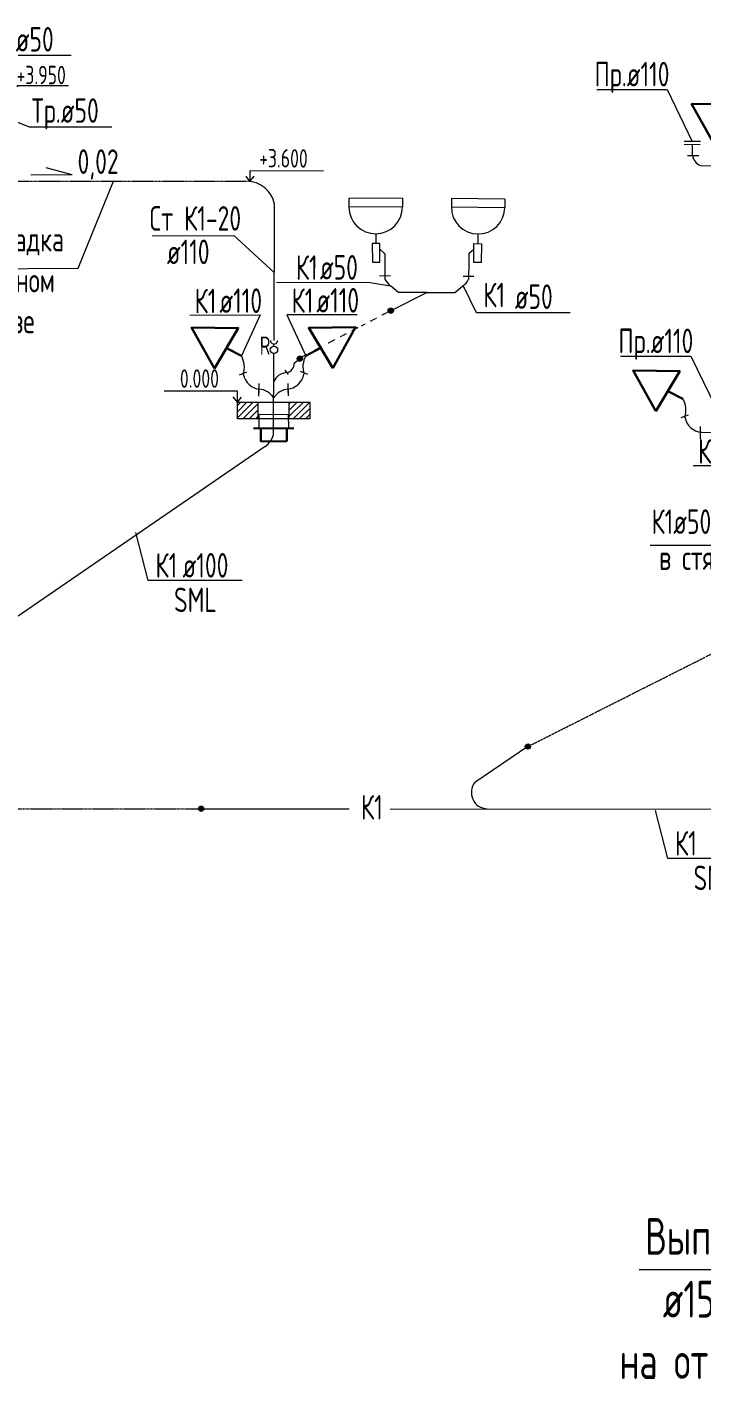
# Model space of a CAD drawing. Header units: millimetres. Extents: x -8689834 to 9419935, y -284943 to 166066.
# Drawn here: x -88731 to -83228, y -130957 to -119936 of the extents above; entities that cross this region are included whole.
import ezdxf

# ---------------------------------------------------------------- set-up
doc = ezdxf.new("R2010")
doc.units = ezdxf.units.MM
doc.header["$MEASUREMENT"] = 0
doc.linetypes.add('01_base$0$DASHED2', pattern=[0.375, 0.25, -0.125])
doc.layers.get('0').update_dxf_attribs({"color": 250, "lineweight": 9})
for name, color, linetype, lineweight in [('_ВК-Text К1', 7, 'Continuous', 30), ('_ВК-К1', 14, 'Continuous', 40), ('_ВК-К3', 30, 'Continuous', 40), ('_ВК-переход на SML', 3, 'Continuous', 30), ('_ВК-противопожарные муфты', 1, 'Continuous', 30), ('_Санпр', 7, 'Continuous', 30), ('_Сантехника', 7, 'Continuous', 30), ('ВК_канализация', 32, 'Continuous', 30)]:
    doc.layers.add(name, color=color, linetype=linetype, lineweight=lineweight)
doc.styles.add('ISOCPEUR', font='isocpeur.ttf', dxfattribs={"width": 0.7})

# ---------------------------------------------------------------- blocks, each defined once
blk = doc.blocks.new('Унитаз')
at = {"layer": '_Сантехника', "lineweight": 30}
blk.add_line((-161311, 33424), (-161137, 33336), dxfattribs=at)
blk.add_lwpolyline([(-161446, 33191), (-161714, 33657), (-161176, 33657)], close=True, dxfattribs=at)
blk = doc.blocks.new('Протв_муфта')
at = {"layer": '_ВК-противопожарные муфты', "ltscale": 200, "transparency": 33554687}
for p, q in [((-205635, 240869), (-206106, 240869)), ((-206021, 240719), (-206021, 240869)), ((-205721, 240869), (-205721, 240719)), ((-205721, 240719), (-206021, 240719))]:
    blk.add_line(p, q, dxfattribs=at)

msp = doc.modelspace()

# ---------------------------------------------------------------- hatches: boundary and pattern name
at = {"ltscale": 500, "transparency": 33554636}
h = msp.add_hatch(color=7, dxfattribs=at)
h.dxf.hatch_style = 1
h.paths.add_polyline_path([(-85786.7, -122244.5, 1), (-85744.3, -122253.5, 1)])
h = msp.add_hatch(color=7, dxfattribs=at)
h.dxf.hatch_style = 1
h.paths.add_polyline_path([(-86528.2, -122639.2, 1), (-86485, -122639.2, 1)])
h = msp.add_hatch(color=7, dxfattribs=at)
h.dxf.hatch_style = 1
h.paths.add_polyline_path([(-84669, -125797.5, 1), (-84626.7, -125806.5, 1)])
h = msp.add_hatch(color=7, dxfattribs=at)
h.dxf.hatch_style = 1
h.paths.add_polyline_path([(-87332.2, -126304.4, 1), (-87289.9, -126313.4, 1)])
at = {"layer": '_ВК-К3', "lineweight": 13}
h = msp.add_hatch(dxfattribs=at)
h.set_pattern_fill('ANSI31', scale=11.388071, angle=180)
h.set_pattern_definition([(225, (-140593.83, -143363.02), (25.566948, -25.566948), [])])
h.paths.add_polyline_path([(-87015, -123130.6), (-86848.3, -123130.6), (-86848.3, -122995.1), (-87015, -122995.1)])
h.paths.add_polyline_path([(-86592.4, -123130.6), (-86425.1, -123130.6), (-86425.1, -122995.1), (-86592.4, -122995.1)])

# ---------------------------------------------------------------- linework, layer by layer
at = {"color": 7, "ltscale": 500, "elevation": 0}
for points in [[(-88371.5, -120167.7), (-89135.6, -120167.7), (-89213.5, -119973.9)], [(-88809, -120504.4), (-88809, -120413.9), (-88393, -120414)], [(-84086.3, -120446), (-83512.5, -120446), (-83306.8, -120869.9)], [(-86697.5, -122015), (-85933.4, -122018.6), (-85766.3, -122045.2)], [(-84302.9, -122265.9), (-85067.1, -122265.9), (-85173.2, -122047.5)], [(-87403.6, -122284.4), (-86829.8, -122281.8), (-86982.8, -122617.9)], [(-86038.9, -122281.3), (-86612.7, -122281.3), (-86458.2, -122616.7)], [(-83891.9, -122620.7), (-83318.1, -122620.7), (-83112.3, -123044.7)], [(-83298.7, -123510.2), (-82724.9, -123510.2), (-82586.3, -123242.7)], [(-86978.2, -124449.3), (-87742.3, -124449.3), (-87842.7, -124056.8)], [(-82742.3, -126715.2), (-83506.4, -126715.2), (-83606.8, -126322.6)]]:
    msp.add_lwpolyline(points, dxfattribs=at)
at = {"color": 18, "ltscale": 100, "true_color": 0x000000, "elevation": 0}
msp.add_lwpolyline([(-89086, -120601.6), (-88712.3, -120751), (-88039, -120751)], dxfattribs=at)
at = {"color": 244, "ltscale": 500, "true_color": 0x991b1e, "elevation": 0}
for points in [[(-83242.4, -120896.7), (-83373.4, -120895.2)], [(-83241.3, -120870.7), (-83372.3, -120869.2)], [(-83305.7, -120984.7), (-83304.6, -120896)], [(-83253.4, -120986.4), (-83345.6, -120985.7)], [(-85746.2, -122239.3), (-85472.2, -122101.7), (-85243.4, -122100.9)], [(-85472.2, -122101.7), (-85701.1, -122099.8)]]:
    msp.add_lwpolyline(points, dxfattribs=at)
at = {"color": 7, "ltscale": 500}
for points in [[(-86912.5, -121196.3), (-86912.1, -121105.9), (-86313.1, -121108.7)], [(-89955.3, -121913.1), (-88315.2, -121901.4), (-88025.9, -121193.1)], [(-86913.8, -121196.3), (-86945.4, -121153.4)], [(-86913.8, -121196.3), (-86878.6, -121151.6)], [(-87709.8, -121638.7), (-87044.1, -121636.9), (-86715.5, -121936.2)], [(-87015, -122995.1), (-87015, -122904.6), (-87614, -122904.7)], [(-87015, -122995.1), (-87049.7, -122950)], [(-87015, -122995.1), (-86982.9, -122952.4)]]:
    msp.add_lwpolyline(points, dxfattribs=at)
at = {"color": 244, "linetype": '01_base$0$DASHED2', "true_color": 0x991b1e}
msp.add_lwpolyline([(-90915.9, -121190.8), (-86937.9, -121193.9)], dxfattribs=at)
at = {"color": 244, "ltscale": 500, "true_color": 0x991b1e}
for points in [[(-86717, -122491.1), (-86714.1, -121381.2)], [(-86720.4, -123259.9), (-86718.6, -122597.8)]]:
    msp.add_lwpolyline(points, dxfattribs=at)
at = {"color": 18, "ltscale": 500, "true_color": 0x000000, "elevation": 0}
msp.add_lwpolyline([(-83650.4, -124160.8), (-82166.4, -124160.8), (-81492.8, -123772.8)], dxfattribs=at)
at = {"color": 18, "linetype": '01_base$0$DASHED2', "true_color": 0x000000}
for points in [[(-84647.9, -125802), (-81003.4, -123963.7)], [(-90408.5, -126308.9), (-87311, -126308.9)]]:
    msp.add_lwpolyline(points, dxfattribs=at)
at = {"color": 18, "ltscale": 500, "true_color": 0x000000}
msp.add_lwpolyline([(-83739.2, -130064.6), (-82045.8, -130064.6), (-81579.6, -130519)], dxfattribs=at)
at = {"color": 7, "ltscale": 500}
for centre in [(-85765.5, -122249, 0), (-86506.6, -122639.2, 0), (-84647.9, -125802), (-87311, -126308.9)]:
    msp.add_circle(centre, 21.6, dxfattribs=at)
at = {"color": 244, "ltscale": 500, "true_color": 0x991b1e}
for centre, radius, start, end in [((-86936.8, -121420), 226.1, 9.87473, 90.28164), ((-86605.7, -122875.7), 123, 93.14444, 157.31688), ((-86846, -123034.2), 145.9, 30.05079, 87.28897), ((-86593.1, -123033.6), 145.9, 92.96659, 150.20477), ((-86909.4, -123197.8), 198.9, 307.57311, 341.82227), ((-84975.7, -126176.4), 132.6, 141.59369, 268.12979)]:
    msp.add_arc(centre, radius, start, end, dxfattribs=at)
at = {"layer": '_ВК-Text К1', "color": 7, "lineweight": 13, "ltscale": 100}
for q in [(-88574.8, -121085), (-88699.1, -121142.9)]:
    msp.add_line((-88361.6, -121142.4), q, dxfattribs=at)
at = {"layer": '_ВК-К1', "lineweight": 13}
for p, q in [((-85813.5, -121847.4, 0), (-85812.4, -121991.6, 0)), ((-85129.8, -121849, 0), (-85131.6, -121993.2, 0)), ((-85701.1, -122099.8, 0), (-85766.3, -122045.2, 0)), ((-85243.4, -122100.9, 0), (-85178, -122046.6, 0)), ((-86552.5, -122677.3, 0), (-86523.3, -122653.1, 0))]:
    msp.add_line(p, q, dxfattribs=at)
at = {"layer": '_ВК-К1', "color": 18, "linetype": '01_base$0$DASHED2', "lineweight": 13, "true_color": 0x000000}
for p, q in [((-85929.8, -122333.1, 0), (-85882.8, -122308.3, 0)), ((-85836.6, -122284), (-85785.5, -122257.2, 0)), ((-86175.8, -122460.2, 0), (-86128.8, -122435.5, 0)), ((-86082.5, -122411.1, 0), (-86031.5, -122384.3, 0)), ((-86002.2, -122371.1, 0), (-85973.8, -122356.2, 0)), ((-86386.8, -122571.2, 0), (-86330, -122541.3)), ((-86276.7, -122513.2, 0), (-86219.8, -122483.3, 0)), ((-86490, -122625.4, 0), (-86447.2, -122602.9, 0))]:
    msp.add_line(p, q, dxfattribs=at)
at = {"layer": '_ВК-К1', "lineweight": 13, "transparency": 33554687, "elevation": 0, "flags": 128}
for points in [[(-83241, -121064.1), (-80762.6, -121073.5)], [(-85768.1, -121965.7), (-85857, -121966.3)], [(-85175.7, -121967.1), (-85086.8, -121968.1)], [(-86997.8, -122770.6), (-86938.8, -122746.4)], [(-86442.5, -122769.3), (-86501.6, -122745.4)], [(-86839.6, -122934), (-86838.7, -122842.9)], [(-86600, -122933.4), (-86601.3, -122842.4)], [(-86839.6, -122944.6), (-86839.2, -122899.1)], [(-86599.9, -122944), (-86600.5, -122898.5)], [(-83397.8, -123120.8), (-83338.9, -123096.6)], [(-83243.7, -123238.1), (-81601.1, -123244.3)]]:
    msp.add_lwpolyline(points, dxfattribs=at)
at = {"layer": '_ВК-К1', "lineweight": 13, "elevation": 0, "flags": 128}
msp.add_lwpolyline([(-86599.3, -122770.2), (-86624.9, -122733.7)], dxfattribs=at)
at = {"layer": '_ВК-К1', "lineweight": 13, "transparency": 33554687, "flags": 128}
for points in [[(-83239.6, -123284.2), (-83238.7, -123193.2)], [(-83239.7, -123294.8), (-83239.3, -123249.3)]]:
    msp.add_lwpolyline(points, dxfattribs=at)
at = {"layer": '_ВК-К1', "lineweight": 13, "ltscale": 100}
for centre, radius, start, end in [((-83205.7, -120969.3, 0), 101.1, 188.74063, 249.58424), ((-85696.5, -121938.5, 0), 127.5, 204.61731, 236.82466), ((-85247.3, -121939.5, 0), 127.5, 302.90836, 335.11571), ((-87149.8, -122710.6, 0), 191, 342.61593, 29.04049), ((-86290.8, -122708.7, 0), 191, 151.21508, 197.63963), ((-86819.3, -122738.7, 0), 151, 191.02764, 265.03994), ((-86624.5, -122681.8, 0), 72.2, 279.59816, 3.52252), ((-86621.1, -122738.3, 0), 151, 275.21563, 349.22792), ((-83549.8, -123060.8, 0), 191, 342.61593, 29.04049), ((-83219.4, -123089), 151, 191.02764, 265.03994)]:
    msp.add_arc(centre, radius, start, end, dxfattribs=at)
at = {"layer": '_ВК-К3', "color": 7, "lineweight": 13}
for p, q in [((-86847.7, -123130.6), (-86847.7, -122995.1)), ((-86592.8, -123130.2), (-86592.4, -122994.6))]:
    msp.add_line(p, q, dxfattribs=at)
msp.add_lwpolyline([(-86425.1, -123130.6), (-87015, -123130.6), (-87015, -122995.1), (-86425.1, -122995.1)], close=True, dxfattribs=at)
at = {"layer": '_ВК-переход на SML', "lineweight": 13}
msp.add_lwpolyline([(-86598, -123096.3), (-86841.6, -123097.4), (-86841.1, -123208.8), (-86597.5, -123207.6)], close=True, dxfattribs=at)
at = {"layer": '_Санпр', "lineweight": 13}
for p, q in [((-85670.5, -121331.4, 0), (-86106.7, -121334.6, 0)), ((-86106.7, -121334.6, 0), (-86106.2, -121405.1, 0)), ((-85670.5, -121331.4, 0), (-85669.9, -121401.9, 0)), ((-85270.4, -121332.3, 0), (-85271.3, -121402.8, 0)), ((-85270.4, -121332.3, 0), (-84834.2, -121337.5, 0)), ((-84834.2, -121337.5, 0), (-84835, -121408.1, 0)), ((-85669.9, -121401.9, 0), (-86106.2, -121405.1, 0)), ((-85271.3, -121402.8, 0), (-84835, -121408.1, 0)), ((-85886.5, -121621.6, 0), (-85885.9, -121700.7, 0)), ((-85055.8, -121623.6, 0), (-85056.7, -121702.6, 0)), ((-85855.1, -121748.1, 0), (-85813.9, -121784.6, 0)), ((-85087.8, -121749.9, 0), (-85129.1, -121786.2, 0)), ((-85813.9, -121784.6, 0), (-85813.5, -121847.4, 0)), ((-85129.1, -121786.2, 0), (-85129.8, -121849, 0))]:
    msp.add_line(p, q, dxfattribs=at)
at = {"layer": '_Санпр', "lineweight": 13, "elevation": 0}
for points in [[(-85855.4, -121700.5), (-85916.4, -121700.9), (-85915.3, -121853.5), (-85854.3, -121853.1)], [(-85087.2, -121702.3), (-85026.2, -121703), (-85028.1, -121855.6), (-85089.1, -121854.8)]]:
    msp.add_lwpolyline(points, close=True, dxfattribs=at)
at = {"layer": '_Санпр', "lineweight": 13}
for centre, start, end in [((-85888.1, -121403.5, 0), 180.41976, 0.41976), ((-85053.2, -121405.4, 0), 179.31326, 359.31326)]:
    msp.add_arc(centre, 218.1, start, end, dxfattribs=at)
at = {"layer": 'ВК_канализация', "color": 244, "lineweight": 13, "ltscale": 500, "true_color": 0x991b1e}
for points in [[(-86717.3, -122537.8), (-86717.2, -122521.1)], [(-86788.1, -123355.5), (-90350.4, -125799.4)], [(-84647.9, -125802), (-85079.6, -126094), (-85079.6, -126094)], [(-87311, -126308.9), (-86103.8, -126308.9)], [(-85771.2, -126313), (-79268.7, -126308.9)]]:
    msp.add_lwpolyline(points, dxfattribs=at)
msp.add_circle((-86717.5, -122567.8), 30, dxfattribs=at)
msp.add_arc((-86717, -122491.1), 30, 179.67036, 359.67036, dxfattribs=at)

# ---------------------------------------------------------------- block references
at = {"layer": '_ВК-К1', "lineweight": 13, "xscale": -0.7, "yscale": 0.7, "zscale": 0.7, "rotation": 0.2687430057207063}
msp.add_blockref('Протв_муфта', (-230036.2, -292490.7), dxfattribs=at)
at = {"layer": '_Сантехника', "lineweight": 13}
for p, xscale, yscale, zscale, rotation in [((30993.5, -145439, 0), 0.7082066135345118, 0.7082066135345118, 0.7082066135345118, 359.47965045849), ((26916.2, -147262.2, 0), 0.7082066135345118, 0.7082066135345118, 0.7082066135345118, 359.47965045849), ((-200246.1, -147768.9, 0), -0.7082066135345116, 0.7082066135345115, 0.7082066135345115, 0.7759143565440407), ((30516.1, -147612.5, 0), 0.7082066135345118, 0.7082066135345118, 0.7082066135345118, 359.47965045849)]:
    msp.add_blockref('Унитаз', p, dxfattribs=dict(at, xscale=xscale, yscale=yscale, zscale=zscale, rotation=rotation))

# ---------------------------------------------------------------- texts
at = {"layer": 'ВК_канализация', "color": 18, "ltscale": 100, "true_color": 0x000000, "attachment_point": 4, "style": 'ISOCPEUR'}
for s, insert, char_height, width in [('\\pxi-1,l1,t1,5;ø50', (-88822.9, -120036.4, 0), 200, 7500), ('\\pxi-1,l1,t1,5;Пр.ø110', (-84103.9, -120347.6, 0), 200, 5891.51), ('\\pxi-1,l1,t1,5;Тр.ø50', (-88693.9, -120644.4, 0), 200, 5891.51), ('0,02', (-88319.1, -121057.1), 200, 5891.51), ('Ст К1-20', (-87730.8, -121496.6), 200, 5891.51), ('\\pxi-1,l1,qc,t1,5;К1 ø110 прокладка\\P\\pi0,l0,tz; в запотолочном \\Pпространстве', (-90049.5, -122026.7), 200, 1634.997), ('\\pxi-1,l1,t1,5;ø110', (-87590.6, -121769), 200, 7500), ('К1', (-87364.4, -122169.8, 0), 200, 5891.51), ('\\pxi-1,l1,t1,5;ø110', (-87162.4, -122167.1, 0), 200, 7500), ('К1', (-86573.5, -122166.8, 0), 200, 5891.51), ('\\pxi-1,l1,t1,5;ø110', (-86371.5, -122164.1, 0), 200, 7500), ('К1', (-85010.7, -122120.7, 0), 200, 5891.51), ('\\pxi-1,l1,t1,5;ø50', (-84754.3, -122134.6, 0), 200, 7500), ('\\pxi-1,l1,t1,5;Пр.ø110', (-83909.4, -122522.3, 0), 200, 5891.51), ('К1', (-83259.5, -123395.6, 0), 200, 5891.51), ('К1ø50 прокладка ', (-83639.5, -123995.8, 0), 200, 7500), ('К1', (-87683.6, -124325, 0), 200, 5891.51), ('\\pxi-1,l1,t1,5;ø100', (-87462.5, -124324.6, 0), 200, 7500), ('в стяжке пола', (-83576.9, -124262.4, 0), 200, 5891.51), ('SML', (-87532.1, -124606.1), 200, 5891.51), ('К1', (-86008, -126296.9), 200, 5891.51), ('К1', (-83447.7, -126590.8, 0), 200, 5891.51), ('SML', (-83296.2, -126871.9), 200, 5891.51), ('Выпуск К1-3', (-83691, -129836.3), 300, 5891.51)]:
    msp.add_mtext(s, dxfattribs=dict(at, insert=insert, char_height=char_height, width=width))
at = {"layer": 'ВК_канализация', "color": 18, "ltscale": 100, "true_color": 0x000000, "style": 'ISOCPEUR'}
for s, insert, char_height, width, attachment_point, rotation in [('\\pxi-1,l1,t1,5;+3.950', (-88414.5, -120327.6, 0), 150, 7500, 6, 359.95806), ('\\pxi-1,l1,t1,5;+3.600', (-86442.1, -121008.4), 150, 7500, 6, 359.35803), ('К1', (-86361.6, -121897.5, 0), 200, 5891.51, 6, 359.73302), ('\\pxi-1,l1,t1,5;ø50', (-86033, -121895.9, 0), 200, 7500, 6, 359.73302), ('\\pxi-1,l1,t1,5;0.000', (-87484.6, -122802.2), 150, 7500, 4, 0.04194)]:
    msp.add_mtext(s, dxfattribs=dict(at, insert=insert, char_height=char_height, width=width, attachment_point=attachment_point, rotation=rotation))
at = {"layer": 'ВК_канализация', "color": 7, "ltscale": 100, "insert": (-86833.2, -122534.2), "char_height": 150, "width": 7500, "attachment_point": 4, "rotation": 0.04194, "style": 'ISOCPEUR'}
msp.add_mtext('\\pxi-1,l1,t1,5;R', dxfattribs=at)
at = {"layer": 'ВК_канализация', "color": 18, "lineweight": 13, "ltscale": 100, "true_color": 0x000000, "insert": (-83948.1, -130557.4), "char_height": 300, "width": 1985.55, "attachment_point": 4, "style": 'ISOCPEUR'}
msp.add_mtext('\\pxi-1,l1,qc,t1,5;ø150 сущ.\\Pна отм. -2.300', dxfattribs=at)

doc.saveas('drawing.dxf')
